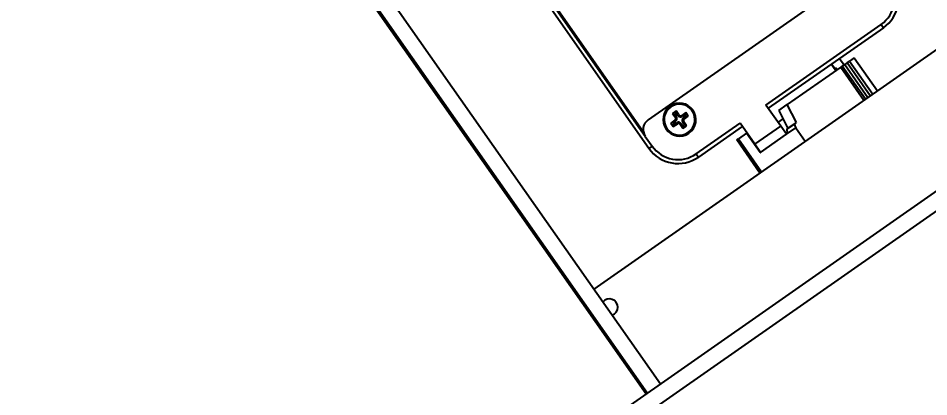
# Model space of a CAD drawing. Header units: millimetres. Extents: x 152904052 to 153933663, y 538271515 to 539240469.
# Drawn here: x 153452902.2 to 153453132.2, y 538569815.3 to 538569911 of the extents above; entities that cross this region are included whole.
import ezdxf
from ezdxf.enums import TextEntityAlignment as Align

# ---------------------------------------------------------------- set-up
doc = ezdxf.new("R2010")
doc.units = ezdxf.units.MM
doc.layers.add('POWR', color=5, linetype='Continuous')
doc.layers.add('TEXT', color=7, linetype='Continuous')
doc.styles.get("Standard").update_dxf_attribs({"font": 'Gulim.ttf'})

msp = doc.modelspace()

# ---------------------------------------------------------------- linework, layer by layer
at = {"layer": 'POWR', "color": 7}
for p, q in [((153452877.81, 538570085.05), (153453064.46, 538569818.5)), ((153453060.77, 538569815.91), (153452874.13, 538570082.47)), ((153452874.54, 538570082.75), (153453061.18, 538569816.2)), ((153453047.65, 538569842.5), (153453357.08, 538570059.17)), ((153451610.15, 538568795.17), (153453405.73, 538570052.45)), ((153452528.12, 538569442.95), (153453373.89, 538570035.16)), ((153453060.6, 538569881.1), (153453029.62, 538569925.34)), ((153453029.87, 538569925.51), (153453060.09, 538569882.35)), ((153453061.5, 538569878.07), (153453028.8, 538569924.77)), ((153453116.22, 538569923.71), (153453061.33, 538569885.28)), ((153453091.07, 538569889.01), (153453120.15, 538569909.38)), ((153453120.15, 538569909.38), (153453120.72, 538569908.56)), ((153453120.72, 538569908.56), (153453091.64, 538569888.2)), ((153453109.67, 538569900.81), (153453110.81, 538569899.18)), ((153453111.55, 538569899.69), (153453112.17, 538569900.13)), ((153453113.37, 538569900.97), (153453112.17, 538569900.13)), ((153453112.17, 538569900.13), (153453118.02, 538569891.77)), ((153453113.37, 538569900.97), (153453119.22, 538569892.61)), ((153453109.96, 538569898.58), (153453096.46, 538569889.13)), ((153453108.7, 538569897.69), (153453107.55, 538569899.33)), ((153453108.76, 538569897.74), (153453107.62, 538569899.38)), ((153453108.72, 538569898.32), (153453108.5, 538569898.13)), ((153453108.72, 538569898.32), (153453108.91, 538569898.4)), ((153453109.01, 538569897.91), (153453108.82, 538569897.91)), ((153453110.34, 538569898.85), (153453109.96, 538569898.58)), ((153453109.96, 538569898.58), (153453115.81, 538569890.22)), ((153453110.34, 538569898.85), (153453110.35, 538569898.85)), ((153453116.19, 538569890.49), (153453110.34, 538569898.85)), ((153453110.35, 538569898.85), (153453110.97, 538569899.29)), ((153453116.2, 538569890.49), (153453110.35, 538569898.85)), ((153453111.54, 538569899.69), (153453110.97, 538569899.29)), ((153453110.97, 538569899.29), (153453116.82, 538569890.93)), ((153453111.54, 538569899.69), (153453111.55, 538569899.69)), ((153453117.39, 538569891.33), (153453111.54, 538569899.69)), ((153453117.4, 538569891.33), (153453111.55, 538569899.69)), ((153453094.8, 538569883.69), (153453091.07, 538569889.01)), ((153453094.29, 538569887.61), (153453096.46, 538569889.13)), ((153453098.75, 538569884.63), (153453096.46, 538569889.13)), ((153453068.37, 538569887.52), (153453067.47, 538569886.89)), ((153453067.47, 538569886.89), (153453068.19, 538569885.87)), ((153453067.9, 538569886.82), (153453067.47, 538569886.89)), ((153453068.29, 538569887.1), (153453067.9, 538569886.82)), ((153453067.9, 538569886.82), (153453068.44, 538569886.05)), ((153453068.29, 538569887.1), (153453068.37, 538569887.52)), ((153453068.84, 538569886.32), (153453068.29, 538569887.1)), ((153453069.09, 538569886.5), (153453068.37, 538569887.52)), ((153453068.84, 538569886.32), (153453069.09, 538569886.5)), ((153453070.81, 538569887.09), (153453069.78, 538569886.38)), ((153453069.96, 538569886.13), (153453069.78, 538569886.38)), ((153453070.73, 538569886.67), (153453069.96, 538569886.13)), ((153453070.24, 538569885.73), (153453071.01, 538569886.27)), ((153453070.73, 538569886.67), (153453070.81, 538569887.09)), ((153453071.01, 538569886.27), (153453070.73, 538569886.67)), ((153453071.44, 538569886.19), (153453070.81, 538569887.09)), ((153453071.01, 538569886.27), (153453071.44, 538569886.19)), ((153453072.43, 538569887.56), (153453072.64, 538569887.71)), ((153453094.29, 538569887.61), (153453096.58, 538569883.11)), ((153453068.06, 538569885.17), (153453067.04, 538569884.46)), ((153453067.04, 538569884.46), (153453067.67, 538569883.56)), ((153453067.47, 538569884.38), (153453067.04, 538569884.46)), ((153453068.24, 538569884.92), (153453067.47, 538569884.38)), ((153453067.67, 538569883.56), (153453068.69, 538569884.27)), ((153453067.75, 538569883.98), (153453067.67, 538569883.56)), ((153453067.75, 538569883.98), (153453068.52, 538569884.52)), ((153453068.24, 538569884.92), (153453068.06, 538569885.17)), ((153453068.44, 538569886.05), (153453068.19, 538569885.87)), ((153453068.52, 538569884.52), (153453068.69, 538569884.27)), ((153453069.64, 538569884.33), (153453069.39, 538569884.15)), ((153453069.39, 538569884.15), (153453070.11, 538569883.13)), ((153453069.64, 538569884.33), (153453070.18, 538569883.55)), ((153453070.04, 538569884.6), (153453070.29, 538569884.78)), ((153453070.58, 538569883.83), (153453070.04, 538569884.6)), ((153453070.24, 538569885.73), (153453070.41, 538569885.48)), ((153453071.01, 538569883.76), (153453070.29, 538569884.78)), ((153453070.41, 538569885.48), (153453071.44, 538569886.19)), ((153453073.46, 538569876.68), (153453084.52, 538569884.43)), ((153453088.25, 538569879.1), (153453084.52, 538569884.43)), ((153453095.34, 538569885.54), (153453094.11, 538569884.67)), ((153453096.5, 538569883.05), (153453098.41, 538569884.39)), ((153453098.41, 538569884.39), (153453098.75, 538569884.63)), ((153453066.04, 538569883.09), (153453065.84, 538569882.94)), ((153453070.11, 538569883.13), (153453071.01, 538569883.76)), ((153453070.18, 538569883.55), (153453070.11, 538569883.13)), ((153453070.18, 538569883.55), (153453070.58, 538569883.83)), ((153453070.58, 538569883.83), (153453071.01, 538569883.76)), ((153453085.09, 538569883.61), (153453074.03, 538569875.86)), ((153453086.14, 538569881.9), (153453084.09, 538569880.47)), ((153453086.14, 538569881.9), (153453086.24, 538569881.97)), ((153453089.58, 538569876.99), (153453086.14, 538569881.9)), ((153453088.25, 538569879.1), (153453094.8, 538569883.69)), ((153453096.23, 538569881.64), (153453094.8, 538569883.69)), ((153453096.23, 538569881.64), (153453098.59, 538569883.29)), ((153453098.59, 538569883.29), (153453101, 538569879.85)), ((153453060.6, 538569881.1), (153453062.32, 538569878.65)), ((153453083.68, 538569880.18), (153453084.09, 538569880.47)), ((153453089.53, 538569871.82), (153453083.68, 538569880.18)), ((153453084.09, 538569880.47), (153453089.94, 538569872.11)), ((153453089.68, 538569877.05), (153453096.23, 538569881.64)), ((153453062.32, 538569878.65), (153453061.5, 538569878.07)), ((153453089.68, 538569877.05), (153453088.25, 538569879.1)), ((153453089.35, 538569877.31), (153453089.41, 538569877.44)), ((153453089.41, 538569877.23), (153453089.51, 538569877.3)), ((153453089.58, 538569876.99), (153453089.68, 538569877.05)), ((153453073.46, 538569876.68), (153453074.03, 538569875.86))]:
    msp.add_line(p, q, dxfattribs=at)
for centre, radius, start, end in [((153453115.56, 538569915.93), 9, 305, 35), ((153453115.56, 538569915.93), 8, 305, 35), ((153453069.24, 538569885.33), 4.15, 35, 215), ((153453069.24, 538569885.33), 3.9, 35, 215), ((153453069.24, 538569885.33), 4.15, 215, 35), ((153453069.24, 538569885.33), 3.9, 215, 35), ((153453069.5, 538569886.79), 0.807, 215, 305), ((153453069.5, 538569886.79), 0.5, 215, 305), ((153453063.05, 538569882.83), 3, 125, 215), ((153453067.78, 538569885.58), 0.5, 305, 35), ((153453067.78, 538569885.58), 0.807, 305, 35), ((153453068.98, 538569883.86), 0.807, 35, 125), ((153453068.98, 538569883.86), 0.5, 35, 125), ((153453070.7, 538569885.07), 0.807, 125, 215), ((153453070.7, 538569885.07), 0.5, 125, 215), ((153453068.87, 538569883.24), 9, 215, 305), ((153453068.87, 538569883.24), 8, 215, 305), ((153453051.54, 538569837.9), 2.1, 289.8169, 140.1831)]:
    msp.add_arc(centre, radius, start, end, dxfattribs=at)
for points, knots in [([(153453108.48, 538569898.15), (153453108.48, 538569898.16), (153453108.51, 538569898.18), (153453108.6, 538569898.24), (153453108.67, 538569898.28), (153453108.72, 538569898.32)], [0, 0, 0, 0, 0.063595, 0.275437, 1, 1, 1, 1]), ([(153453108.89, 538569898.37), (153453108.89, 538569898.36), (153453108.89, 538569898.33), (153453108.71, 538569898.18), (153453108.6, 538569898.08)], [0, 0, 0, 0, 0.373588, 1, 1, 1, 1]), ([(153453108.81, 538569897.91), (153453108.82, 538569897.91), (153453108.86, 538569897.92), (153453108.82, 538569897.87), (153453108.71, 538569897.76), (153453108.65, 538569897.7)], [0, 0, 0, 0, 0.069778, 0.525958, 1, 1, 1, 1]), ([(153453108.77, 538569897.98), (153453108.8, 538569898.05), (153453108.84, 538569898.18), (153453108.89, 538569898.32), (153453108.92, 538569898.39)], [0, 0, 0, 0, 0.499894, 1, 1, 1, 1]), ([(153453098.41, 538569884.39), (153453098.37, 538569884.34), (153453098.27, 538569884.23), (153453098.29, 538569883.91), (153453098.41, 538569883.58), (153453098.53, 538569883.39), (153453098.59, 538569883.29)], [0, 0, 0, 0, 0.273241, 0.566326, 0.792171, 1, 1, 1, 1]), ([(153453096.68, 538569881.96), (153453096.63, 538569882.03), (153453096.53, 538569882.2), (153453096.42, 538569882.45), (153453096.37, 538569882.71), (153453096.39, 538569882.93), (153453096.46, 538569883.01), (153453096.5, 538569883.05)], [0, 0, 0, 0, 0.1747357, 0.3635479, 0.5596916, 0.7878702, 1, 1, 1, 1])]:
    msp.add_open_spline(points, degree=3, knots=knots, dxfattribs=at)

# ---------------------------------------------------------------- texts
at = {"layer": 'TEXT'}
msp.add_text('전기실#CD', height=4550, rotation=34.9999, dxfattribs=at).set_placement((153466474.48, 538561025.28), align=Align.CENTER)

doc.saveas('drawing.dxf')
